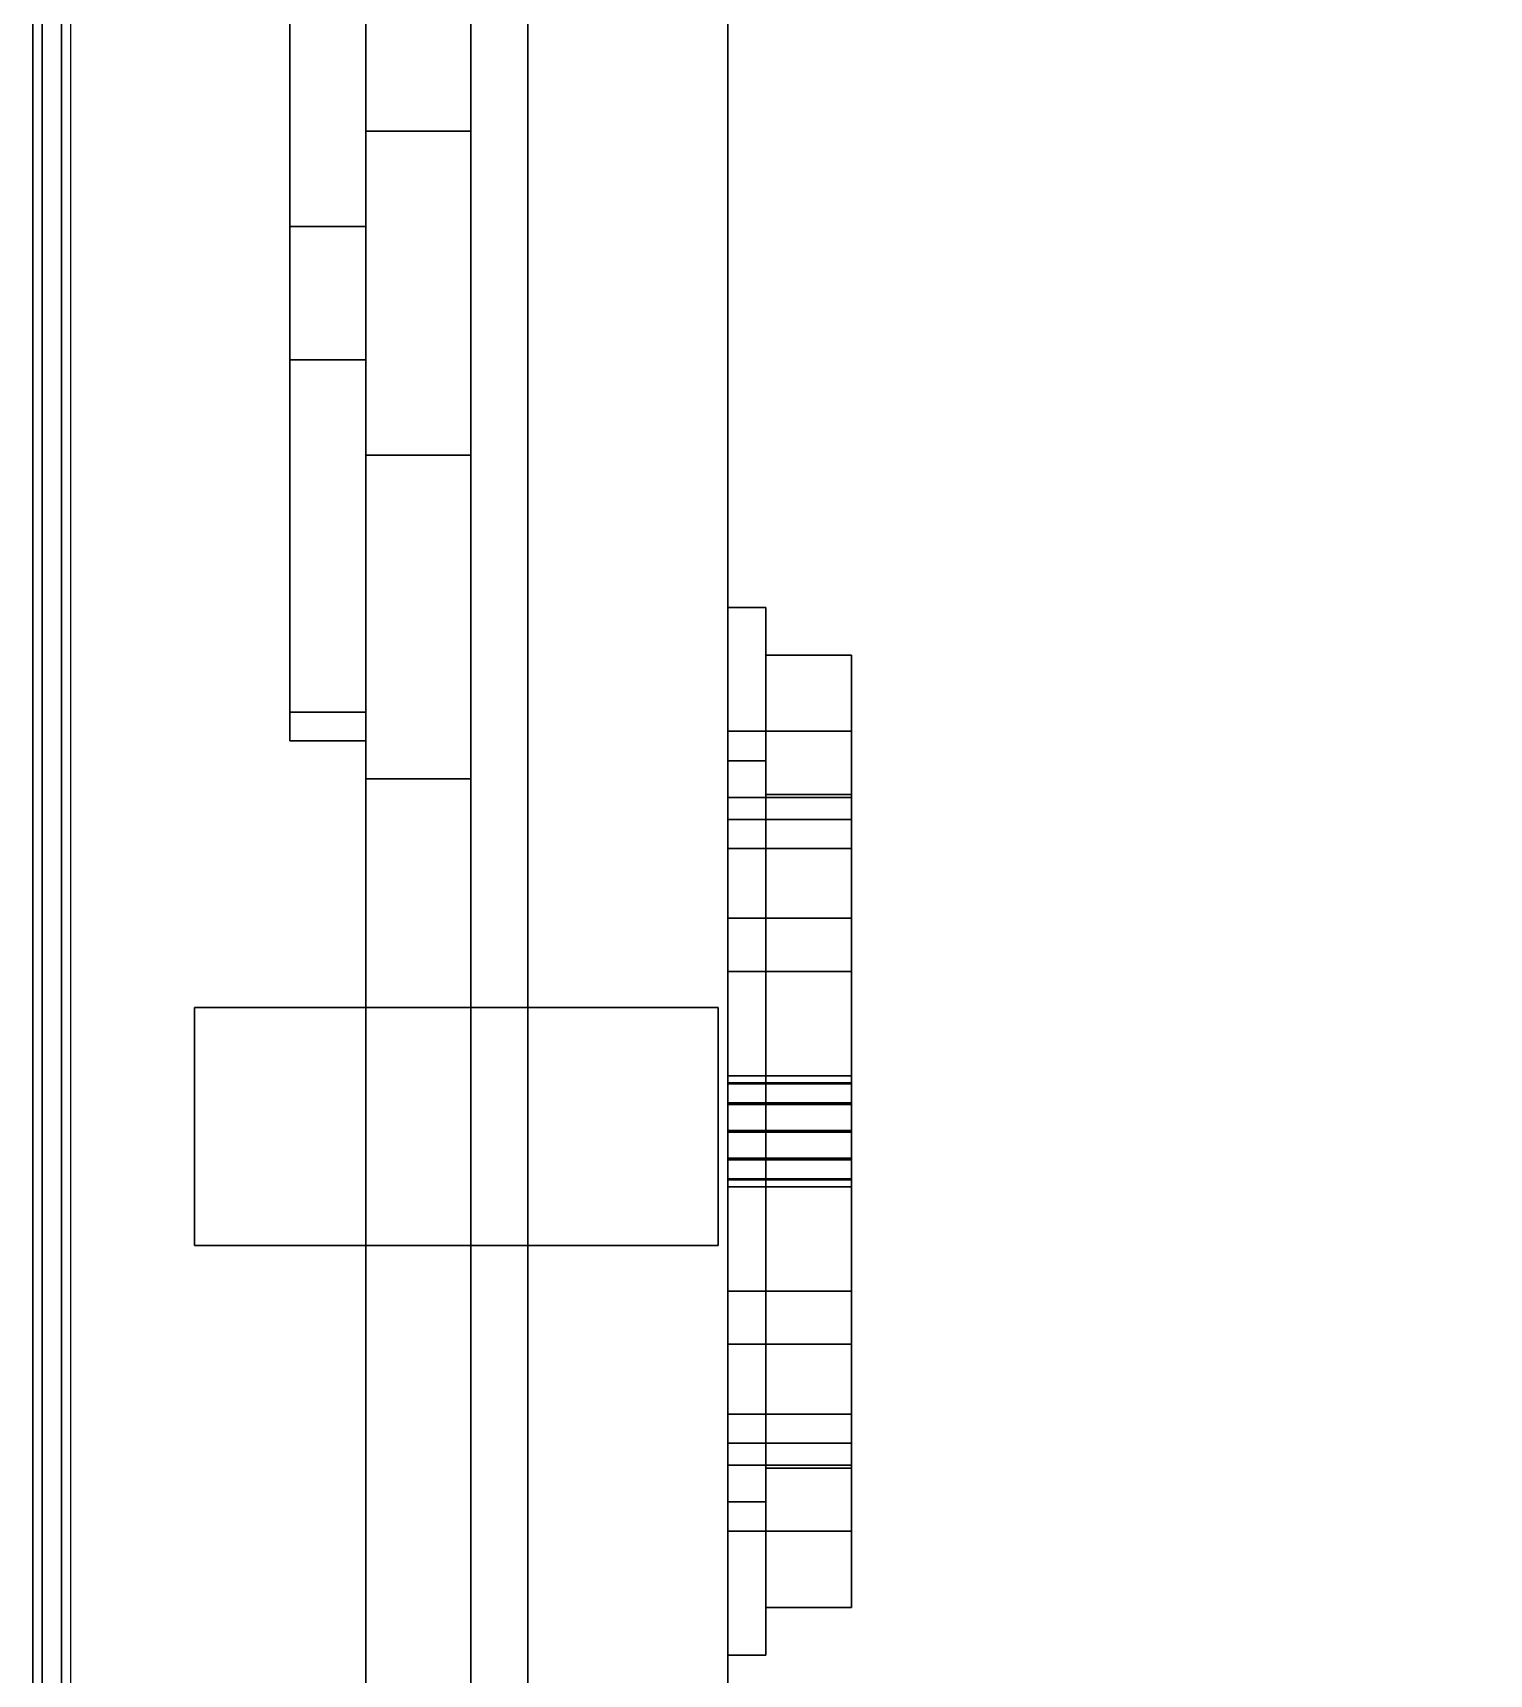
# Model space of a CAD drawing. Header units: millimetres. Extents: x -1.6 to 3, y -8.4 to 20.4.
# Drawn here: x -1.53 to 0, y -5.53 to -3.807 of the extents above; entities that cross this region are included whole.
import ezdxf

# ---------------------------------------------------------------- set-up
doc = ezdxf.new("R2010")
doc.units = ezdxf.units.MM
doc.layers.add('wheels', color=2, linetype='Continuous')

msp = doc.modelspace()

# ---------------------------------------------------------------- linework, layer by layer
for points in [[(-1.01, -1.889999999999997, 1.19), (-1.01, -1.889999999999997, 1.08), (-1.010000000000001, -7.689999999999999, 1.08), (-1.010000000000001, -7.689999999999999, 1.19)], [(1.009999999999999, -7.689999999999999, 1.19), (1.01, -1.889999999999997, 1.19), (-1.01, -1.889999999999997, 1.19), (-1.010000000000001, -7.689999999999999, 1.19)], [(-1.010000000000001, -7.689999999999999, 1.08), (-1.01, -1.889999999999999, 1.08), (1.01, -1.889999999999999, 1.08), (1.009999999999999, -7.689999999999999, 1.08)], [(-0.8000000000000007, -6.079999999999998, 1.19), (-0.8000000000000005, -2.029999999999998, 1.19), (-0.8000000000000005, -2.029999999999998, 2.41), (-0.8000000000000007, -6.079999999999998, 2.41)], [(-1.500000000000001, -6.079999999999998, 1.19), (-1.5, -2.429999999999998, 1.19), (-1.01, -2.429999999999998, 1.19), (-1.010000000000001, -6.079999999999998, 1.19)], [(-0.8000000000000007, -6.079999999999998, 2.41), (-0.8000000000000003, -2.429999999999998, 2.41), (-1.5, -2.429999999999998, 2.41), (-1.500000000000001, -6.079999999999998, 2.41)], [(-1.5, -2.429999999999998, 2.41), (-1.5, -2.429999999999998, 1.19), (-1.500000000000001, -6.079999999999998, 1.19), (-1.500000000000001, -6.079999999999998, 2.41)], [(-1.180000000000001, -6.939999999999999, 0.46), (-1.180000000000001, -2.539999999999999, 0.46), (-1.18, -2.899999999999999, 0.3299999999999998), (-1.180000000000001, -6.849999999999999, 0.3299999999999998)], [(-1.070000000000001, -6.849999999999999, 0.3299999999999998), (-1.070000000000001, -2.899999999999999, 0.3299999999999998), (-1.070000000000001, -2.539999999999999, 0.46), (-1.070000000000001, -6.939999999999999, 0.46)], [(-1.53, -2.839999999999998, 2.82), (-1.500000000000001, -2.839999999999998, 2.41), (-1.500000000000002, -7.189999999999999, 2.41), (-1.530000000000001, -7.189999999999999, 2.82)], [(-1.52, -2.839999999999998, 2.82), (-1.53, -2.839999999999998, 2.82), (-1.530000000000001, -7.189999999999999, 2.82), (-1.520000000000001, -7.189999999999999, 2.82)], [(-1.520000000000001, -7.189999999999999, 2.82), (-1.490000000000002, -7.189999999999999, 2.41), (-1.490000000000002, -2.839999999999998, 2.41), (-1.52, -2.839999999999998, 2.82)], [(-1.180000000000001, -6.849999999999999, 0.3299999999999998), (-1.18, -2.899999999999999, 0.3299999999999998), (-1.070000000000001, -2.899999999999999, 0.3299999999999998), (-1.070000000000001, -6.849999999999999, 0.3299999999999998)], [(-1.070000000000001, -3.569999999999999, 0.46), (-1.180000000000001, -3.569999999999999, 0.46), (-1.180000000000001, -3.909999999999998, 0.46), (-1.070000000000001, -3.909999999999998, 0.46)], [(-1.180000000000001, -3.909999999999998, 0.7599999999999998), (-1.180000000000001, -3.569999999999999, 0.7599999999999998), (-1.070000000000001, -3.569999999999999, 0.7599999999999998), (-1.070000000000001, -3.909999999999998, 0.7599999999999998)], [(-1.180000000000001, -7.689999999999999, 1.08), (-1.180000000000001, -3.569999999999999, 1.08), (-1.180000000000001, -3.569999999999999, 0.7599999999999998), (-1.180000000000001, -7.689999999999999, 0.7599999999999998)], [(-1.070000000000001, -7.689999999999999, 0.7599999999999998), (-1.070000000000001, -3.569999999999999, 0.7599999999999998), (-1.070000000000001, -3.569999999999999, 1.08), (-1.070000000000001, -7.689999999999999, 1.08)], [(-1.26, -3.639999999999999, 0.66), (-1.26, -4.009999999999998, 0.71), (-1.18, -4.009999999999998, 0.71), (-1.18, -3.639999999999999, 0.66)], [(-1.26, -3.639999999999999, 0.6), (-1.26, -4.009999999999998, 0.56), (-1.26, -4.009999999999998, 0.71), (-1.26, -3.639999999999999, 0.66)], [(-1.18, -3.639999999999999, 0.6), (-1.18, -4.009999999999998, 0.56), (-1.26, -4.009999999999998, 0.56), (-1.26, -3.639999999999999, 0.6)], [(-1.180000000000001, -4.249999999999998, 0.76), (-1.180000000000001, -3.909999999999998, 0.76), (-1.180000000000001, -3.909999999999998, 0.4599999999999997), (-1.180000000000001, -4.249999999999998, 0.4599999999999997)], [(-1.070000000000001, -3.909999999999998, 0.4599999999999997), (-1.180000000000001, -3.909999999999998, 0.4599999999999997), (-1.180000000000001, -3.909999999999998, 0.76), (-1.070000000000001, -3.909999999999998, 0.76)], [(-1.070000000000001, -4.249999999999998, 0.4599999999999997), (-1.070000000000001, -3.909999999999998, 0.4599999999999997), (-1.070000000000001, -3.909999999999998, 0.76), (-1.070000000000001, -4.249999999999998, 0.76)], [(-1.26, -4.009999999999998, 0.53), (-1.26, -4.149999999999999, 0.53), (-1.26, -4.149999999999999, 0.73), (-1.26, -4.009999999999998, 0.73)], [(-1.18, -4.009999999999998, 0.81), (-1.18, -4.009999999999998, 0.4399999999999999), (-1.26, -4.009999999999998, 0.53), (-1.26, -4.009999999999998, 0.73)], [(-1.18, -4.009999999999998, 0.4399999999999999), (-1.18, -4.149999999999999, 0.4399999999999999), (-1.26, -4.149999999999999, 0.53), (-1.26, -4.009999999999998, 0.53)], [(-1.26, -4.009999999999998, 0.73), (-1.26, -4.149999999999999, 0.73), (-1.18, -4.149999999999999, 0.81), (-1.18, -4.009999999999998, 0.81)], [(-1.260000000000001, -4.149999999999999, 0.71), (-1.260000000000001, -4.149999999999999, 0.56), (-1.260000000000001, -4.52, 0.6), (-1.260000000000001, -4.52, 0.66)], [(-1.180000000000001, -4.52, 0.66), (-1.180000000000001, -4.149999999999999, 0.71), (-1.260000000000001, -4.149999999999999, 0.71), (-1.260000000000001, -4.52, 0.66)], [(-1.260000000000001, -4.52, 0.6), (-1.260000000000001, -4.149999999999999, 0.56), (-1.180000000000001, -4.149999999999999, 0.56), (-1.180000000000001, -4.52, 0.6)], [(-1.26, -4.149999999999999, 0.73), (-1.26, -4.149999999999999, 0.53), (-1.18, -4.149999999999999, 0.4399999999999999), (-1.18, -4.149999999999999, 0.81)], [(-1.070000000000001, -4.249999999999998, 0.76), (-1.180000000000001, -4.249999999999998, 0.76), (-1.180000000000001, -4.249999999999998, 0.4599999999999997), (-1.070000000000001, -4.249999999999998, 0.4599999999999997)], [(-1.070000000000001, -4.249999999999998, 0.46), (-1.180000000000001, -4.249999999999998, 0.46), (-1.180000000000001, -4.589999999999998, 0.46), (-1.070000000000001, -4.589999999999998, 0.46)], [(-1.180000000000001, -4.589999999999998, 0.7599999999999998), (-1.180000000000001, -4.249999999999998, 0.7599999999999998), (-1.070000000000001, -4.249999999999998, 0.7599999999999998), (-1.070000000000001, -4.589999999999998, 0.7599999999999998)], [(-1.260000000000001, -4.52, 0.66), (-1.260000000000001, -4.52, 0.6), (-1.260000000000002, -4.549999999999999, 0.61), (-1.260000000000002, -4.549999999999999, 0.64)], [(-1.180000000000001, -4.549999999999999, 0.64), (-1.180000000000001, -4.52, 0.66), (-1.260000000000001, -4.52, 0.66), (-1.260000000000002, -4.549999999999999, 0.64)], [(-1.260000000000002, -4.549999999999999, 0.61), (-1.260000000000001, -4.52, 0.6), (-1.180000000000001, -4.52, 0.6), (-1.180000000000001, -4.549999999999999, 0.61)], [(-1.260000000000002, -4.549999999999999, 0.64), (-1.260000000000002, -4.549999999999999, 0.61), (-1.180000000000001, -4.549999999999999, 0.61), (-1.180000000000001, -4.549999999999999, 0.64)], [(-1.070000000000001, -4.589999999999998, 0.4599999999999997), (-1.180000000000001, -4.589999999999998, 0.4599999999999997), (-1.180000000000001, -4.589999999999998, 0.76), (-1.070000000000001, -4.589999999999998, 0.76)], [(-1.180000000000001, -5.549999999999999, 0.76), (-1.180000000000001, -4.589999999999998, 0.76), (-1.180000000000001, -4.589999999999998, 0.4599999999999997), (-1.180000000000001, -5.549999999999999, 0.4599999999999997)], [(-1.070000000000001, -5.549999999999999, 0.4599999999999997), (-1.070000000000001, -4.589999999999998, 0.4599999999999997), (-1.070000000000001, -4.589999999999998, 0.76), (-1.070000000000001, -5.549999999999999, 0.76)], [(-0.8100000000000008, -4.829999999999998, 0.68), (-0.8100000000000008, -4.829999999999998, 0.37), (-1.360000000000001, -4.829999999999998, 0.37), (-1.360000000000001, -4.829999999999998, 0.68)], [(-1.360000000000001, -5.079999999999998, 0.37), (-1.360000000000001, -4.829999999999998, 0.37), (-0.8100000000000008, -4.829999999999998, 0.37), (-0.8100000000000008, -5.079999999999998, 0.37)], [(-0.8100000000000008, -5.079999999999998, 0.68), (-0.8100000000000008, -4.829999999999998, 0.68), (-1.360000000000001, -4.829999999999998, 0.68), (-1.360000000000001, -5.079999999999998, 0.68)], [(-1.360000000000001, -5.079999999999998, 0.68), (-1.360000000000001, -4.829999999999998, 0.68), (-1.360000000000001, -4.829999999999998, 0.37), (-1.360000000000001, -5.079999999999998, 0.37)], [(-1.360000000000001, -5.079999999999998, 0.68), (-1.360000000000001, -5.079999999999998, 0.37), (-0.8100000000000008, -5.079999999999998, 0.37), (-0.8100000000000008, -5.079999999999998, 0.68)]]:
    msp.add_3dface(points)
at = {"layer": 'wheels'}
for points in [[(-0.8000000000000008, -4.571091270347397, 0.1410912703473988), (-0.8000000000000008, -4.409999999999998, 0.53), (-0.7600000000000008, -4.409999999999998, 0.53), (-0.7600000000000008, -4.571091270347397, 0.1410912703473988)], [(-0.8000000000000008, -4.66301515190165, 0.2330151519016503), (-0.8000000000000008, -4.539999999999999, 0.5300000000000002), (-0.8000000000000008, -4.409999999999998, 0.5300000000000002), (-0.8000000000000008, -4.571091270347399, 0.141091270347399)], [(-0.8000000000000008, -4.409999999999998, 0.53), (-0.8000000000000008, -4.571091270347397, 0.9189087296526012), (-0.7600000000000008, -4.571091270347397, 0.9189087296526012), (-0.7600000000000008, -4.409999999999998, 0.53)], [(-0.8000000000000008, -4.539999999999999, 0.5299999999999994), (-0.8000000000000008, -4.663015151901648, 0.8269848480983502), (-0.8000000000000008, -4.571091270347397, 0.9189087296526006), (-0.8000000000000008, -4.409999999999998, 0.5299999999999994)], [(-0.7600000000000008, -4.571091270347399, 0.141091270347399), (-0.7600000000000008, -4.409999999999998, 0.5300000000000002), (-0.7600000000000008, -4.459999999999999, 0.5300000000000002), (-0.7600000000000008, -4.606446609406724, 0.1764466094067263)], [(-0.7600000000000008, -4.409999999999998, 0.5299999999999994), (-0.7600000000000008, -4.571091270347397, 0.9189087296526006), (-0.7600000000000008, -4.606446609406724, 0.8835533905932733), (-0.7600000000000008, -4.459999999999999, 0.5299999999999994)], [(-0.7600000000000008, -4.606446609406724, 0.1764466094067262), (-0.7600000000000008, -4.459999999999997, 0.53), (-0.6700000000000008, -4.459999999999997, 0.53), (-0.6700000000000008, -4.606446609406724, 0.1764466094067262)], [(-0.7600000000000008, -4.459999999999997, 0.53), (-0.7600000000000008, -4.606446609406724, 0.8835533905932738), (-0.6700000000000008, -4.606446609406724, 0.8835533905932738), (-0.6700000000000008, -4.459999999999997, 0.53)], [(-0.6700000000000008, -4.606446609406724, 0.1764466094067263), (-0.6700000000000008, -4.459999999999999, 0.5300000000000002), (-0.6700000000000008, -4.539999999999999, 0.5300000000000002), (-0.6700000000000008, -4.66301515190165, 0.2330151519016503)], [(-0.6700000000000008, -4.459999999999999, 0.5299999999999994), (-0.6700000000000008, -4.606446609406724, 0.8835533905932733), (-0.6700000000000008, -4.663015151901648, 0.8269848480983502), (-0.6700000000000008, -4.539999999999999, 0.5299999999999994)], [(-0.8000000000000008, -4.539999999999999, 0.53), (-0.8000000000000008, -4.663015151901648, 0.2330151519016501), (-0.6700000000000008, -4.663015151901648, 0.2330151519016501), (-0.6700000000000008, -4.539999999999999, 0.53)], [(-0.8000000000000008, -4.909999999999998, 0.5), (-0.8000000000000008, -4.539999999999999, 0.5), (-0.6700000000000008, -4.539999999999999, 0.5), (-0.6700000000000008, -4.909999999999998, 0.5)], [(-0.8000000000000008, -4.909999999999998, 0.5599999999999996), (-0.8000000000000008, -4.539999999999999, 0.5599999999999996), (-0.8000000000000008, -4.539999999999999, 0.5), (-0.8000000000000008, -4.909999999999998, 0.5)], [(-0.6700000000000008, -4.909999999999998, 0.5599999999999996), (-0.6700000000000008, -4.539999999999999, 0.5599999999999996), (-0.8000000000000008, -4.539999999999999, 0.5599999999999996), (-0.8000000000000008, -4.909999999999998, 0.5599999999999996)], [(-0.8000000000000008, -4.663015151901648, 0.8269848480983499), (-0.8000000000000008, -4.539999999999999, 0.53), (-0.6700000000000008, -4.539999999999999, 0.53), (-0.6700000000000008, -4.663015151901648, 0.8269848480983499)], [(-0.6700000000000008, -4.539999999999999, 0.5), (-0.6700000000000008, -4.539999999999999, 0.5599999999999996), (-0.6700000000000008, -4.909999999999998, 0.5599999999999996), (-0.6700000000000008, -4.909999999999998, 0.5)], [(-0.8000000000000008, -4.959999999999997, -0.02000000000000002), (-0.8000000000000008, -4.571091270347397, 0.1410912703473988), (-0.7600000000000008, -4.571091270347397, 0.1410912703473988), (-0.7600000000000008, -4.959999999999997, -0.02000000000000002)], [(-0.8000000000000008, -4.959999999999997, 0.1100000000000003), (-0.8000000000000008, -4.663015151901648, 0.2330151519016499), (-0.8000000000000008, -4.571091270347397, 0.1410912703473985), (-0.8000000000000008, -4.959999999999997, -0.02000000000000002)], [(-0.8000000000000008, -4.571091270347397, 0.9189087296526012), (-0.8000000000000008, -4.959999999999997, 1.08), (-0.7600000000000008, -4.959999999999997, 1.08), (-0.7600000000000008, -4.571091270347397, 0.9189087296526012)], [(-0.8000000000000008, -4.663015151901648, 0.8269848480983499), (-0.8000000000000008, -4.959999999999997, 0.95), (-0.8000000000000008, -4.959999999999997, 1.08), (-0.8000000000000008, -4.571091270347397, 0.9189087296526012)], [(-0.7600000000000008, -4.959999999999997, -0.02000000000000002), (-0.7600000000000008, -4.571091270347397, 0.1410912703473985), (-0.7600000000000008, -4.606446609406724, 0.1764466094067263), (-0.7600000000000008, -4.959999999999997, 0.03000000000000025)], [(-0.7600000000000008, -4.571091270347397, 0.9189087296526012), (-0.7600000000000008, -4.959999999999997, 1.08), (-0.7600000000000008, -4.959999999999997, 1.03), (-0.7600000000000008, -4.606446609406724, 0.8835533905932738)], [(-0.8000000000000008, -4.901698729810777, 0.5309807621135318), (-0.8000000000000008, -4.609477406671175, 0.3622667025359338), (-0.8000000000000008, -4.632636542228234, 0.3063556033812461), (-0.8000000000000008, -4.931698729810776, 0.4790192378864662)], [(-0.6700000000000008, -4.901698729810777, 0.5309807621135318), (-0.6700000000000008, -4.609477406671175, 0.3622667025359338), (-0.8000000000000008, -4.609477406671175, 0.3622667025359338), (-0.8000000000000008, -4.901698729810777, 0.5309807621135318)], [(-0.8000000000000008, -4.901698729810775, 0.529019237886466), (-0.8000000000000008, -4.609477406671175, 0.697733297464064), (-0.6700000000000008, -4.609477406671175, 0.697733297464064), (-0.6700000000000008, -4.901698729810775, 0.529019237886466)], [(-0.8000000000000008, -4.931698729810776, 0.5809807621135326), (-0.8000000000000008, -4.632636542228234, 0.7536443966187522), (-0.8000000000000008, -4.609477406671175, 0.697733297464064), (-0.8000000000000008, -4.901698729810775, 0.529019237886466)], [(-0.7600000000000008, -4.959999999999997, 0.03000000000000003), (-0.7600000000000008, -4.606446609406724, 0.1764466094067262), (-0.6700000000000008, -4.606446609406724, 0.1764466094067262), (-0.6700000000000008, -4.959999999999997, 0.03000000000000003)], [(-0.7600000000000008, -4.606446609406724, 0.8835533905932738), (-0.7600000000000008, -4.959999999999997, 1.03), (-0.6700000000000008, -4.959999999999997, 1.03), (-0.6700000000000008, -4.606446609406724, 0.8835533905932738)], [(-0.6700000000000008, -4.959999999999997, 0.03000000000000025), (-0.6700000000000008, -4.606446609406724, 0.1764466094067263), (-0.6700000000000008, -4.663015151901648, 0.2330151519016499), (-0.6700000000000008, -4.959999999999997, 0.1100000000000003)], [(-0.6700000000000008, -4.606446609406724, 0.8835533905932738), (-0.6700000000000008, -4.959999999999997, 1.03), (-0.6700000000000008, -4.959999999999997, 0.95), (-0.6700000000000008, -4.663015151901648, 0.8269848480983499)], [(-0.6700000000000008, -4.632636542228234, 0.3063556033812461), (-0.6700000000000008, -4.609477406671175, 0.3622667025359338), (-0.6700000000000008, -4.901698729810777, 0.5309807621135318), (-0.6700000000000008, -4.931698729810776, 0.4790192378864662)], [(-0.6700000000000008, -4.609477406671175, 0.697733297464064), (-0.6700000000000008, -4.632636542228234, 0.7536443966187522), (-0.6700000000000008, -4.931698729810776, 0.5809807621135326), (-0.6700000000000008, -4.901698729810775, 0.529019237886466)], [(-0.8000000000000008, -4.931698729810776, 0.4790192378864662), (-0.8000000000000008, -4.632636542228234, 0.3063556033812461), (-0.6700000000000008, -4.632636542228234, 0.3063556033812461), (-0.6700000000000008, -4.931698729810776, 0.4790192378864662)], [(-0.6700000000000008, -4.931698729810776, 0.5809807621135326), (-0.6700000000000008, -4.632636542228234, 0.7536443966187522), (-0.8000000000000008, -4.632636542228234, 0.7536443966187522), (-0.8000000000000008, -4.931698729810776, 0.5809807621135326)], [(-0.8000000000000008, -4.663015151901648, 0.2330151519016501), (-0.8000000000000008, -4.959999999999997, 0.1099999999999999), (-0.6700000000000008, -4.959999999999997, 0.1099999999999999), (-0.6700000000000008, -4.663015151901648, 0.2330151519016501)], [(-0.8000000000000008, -4.959999999999997, 0.95), (-0.8000000000000008, -4.663015151901648, 0.8269848480983499), (-0.6700000000000008, -4.663015151901648, 0.8269848480983499), (-0.6700000000000008, -4.959999999999997, 0.95)], [(-0.6700000000000008, -4.909019237886465, 0.501698729810778), (-0.6700000000000008, -4.736355603381245, 0.2026365422282349), (-0.8000000000000008, -4.736355603381245, 0.2026365422282349), (-0.8000000000000008, -4.909019237886465, 0.501698729810778)], [(-0.8000000000000008, -4.909019237886465, 0.501698729810778), (-0.8000000000000008, -4.736355603381245, 0.2026365422282349), (-0.8000000000000008, -4.792266702535933, 0.1794774066711761), (-0.8000000000000008, -4.960980762113532, 0.4716987298107782)], [(-0.8000000000000008, -4.909019237886465, 0.5583012701892218), (-0.8000000000000008, -4.736355603381245, 0.8573634577717648), (-0.6700000000000008, -4.736355603381245, 0.8573634577717648), (-0.6700000000000008, -4.909019237886465, 0.5583012701892218)], [(-0.8000000000000008, -4.960980762113531, 0.5883012701892216), (-0.8000000000000008, -4.792266702535933, 0.8805225933288232), (-0.8000000000000008, -4.736355603381245, 0.8573634577717648), (-0.8000000000000008, -4.909019237886465, 0.5583012701892218)], [(-0.6700000000000008, -4.792266702535933, 0.1794774066711761), (-0.6700000000000008, -4.736355603381245, 0.2026365422282349), (-0.6700000000000008, -4.909019237886465, 0.501698729810778), (-0.6700000000000008, -4.960980762113532, 0.4716987298107782)], [(-0.6700000000000008, -4.736355603381245, 0.8573634577717648), (-0.6700000000000008, -4.792266702535933, 0.8805225933288232), (-0.6700000000000008, -4.960980762113531, 0.5883012701892216), (-0.6700000000000008, -4.909019237886465, 0.5583012701892218)], [(-0.8000000000000008, -4.960980762113532, 0.4716987298107782), (-0.8000000000000008, -4.792266702535933, 0.1794774066711761), (-0.6700000000000008, -4.792266702535933, 0.1794774066711761), (-0.6700000000000008, -4.960980762113532, 0.4716987298107782)], [(-0.6700000000000008, -4.960980762113531, 0.5883012701892216), (-0.6700000000000008, -4.792266702535933, 0.8805225933288232), (-0.8000000000000008, -4.792266702535933, 0.8805225933288232), (-0.8000000000000008, -4.960980762113531, 0.5883012701892216)], [(-0.8000000000000008, -4.93, 0.48), (-0.8000000000000008, -4.93, 0.1100000000000001), (-0.8000000000000008, -4.989999999999998, 0.1100000000000001), (-0.8000000000000008, -4.989999999999998, 0.48)], [(-0.6700000000000008, -4.93, 0.48), (-0.6700000000000008, -4.93, 0.1100000000000001), (-0.8000000000000008, -4.93, 0.1100000000000001), (-0.8000000000000008, -4.93, 0.48)], [(-0.8000000000000008, -4.929999999999998, 0.5800000000000001), (-0.8000000000000008, -4.929999999999998, 0.95), (-0.6700000000000008, -4.929999999999998, 0.95), (-0.6700000000000008, -4.929999999999998, 0.5800000000000001)], [(-0.8000000000000008, -4.989999999999998, 0.5800000000000001), (-0.8000000000000008, -4.989999999999998, 0.95), (-0.8000000000000008, -4.929999999999998, 0.95), (-0.8000000000000008, -4.929999999999998, 0.5800000000000001)], [(-0.6700000000000008, -4.989999999999998, 0.1100000000000001), (-0.6700000000000008, -4.93, 0.1100000000000001), (-0.6700000000000008, -4.93, 0.48), (-0.6700000000000008, -4.989999999999998, 0.48)], [(-0.6700000000000008, -4.929999999999998, 0.95), (-0.6700000000000008, -4.989999999999998, 0.95), (-0.6700000000000008, -4.989999999999998, 0.5800000000000001), (-0.6700000000000008, -4.929999999999998, 0.5800000000000001)], [(-0.6700000000000008, -4.959019237886466, 0.4716987298107784), (-0.6700000000000008, -5.127733297464063, 0.1794774066711764), (-0.8000000000000008, -5.127733297464063, 0.1794774066711764), (-0.8000000000000008, -4.959019237886466, 0.4716987298107784)], [(-0.8000000000000008, -4.959019237886466, 0.4716987298107784), (-0.8000000000000008, -5.127733297464063, 0.1794774066711764), (-0.8000000000000008, -5.18364439661875, 0.2026365422282348), (-0.8000000000000008, -5.010980762113531, 0.5016987298107782)], [(-0.8000000000000008, -4.959019237886466, 0.5883012701892216), (-0.8000000000000008, -5.127733297464063, 0.8805225933288237), (-0.6700000000000008, -5.127733297464063, 0.8805225933288237), (-0.6700000000000008, -4.959019237886466, 0.5883012701892216)], [(-0.8000000000000008, -5.010980762113531, 0.5583012701892223), (-0.8000000000000008, -5.18364439661875, 0.8573634577717653), (-0.8000000000000008, -5.127733297464063, 0.8805225933288237), (-0.8000000000000008, -4.959019237886466, 0.5883012701892216)], [(-0.8000000000000008, -4.959999999999997, 0.1099999999999999), (-0.8000000000000009, -5.256984848098348, 0.23301515190165), (-0.6700000000000009, -5.256984848098348, 0.23301515190165), (-0.6700000000000008, -4.959999999999997, 0.1099999999999999)], [(-0.8000000000000009, -5.348908729652599, 0.141091270347399), (-0.8000000000000008, -4.959999999999997, -0.02000000000000002), (-0.7600000000000008, -4.959999999999997, -0.02000000000000002), (-0.7600000000000009, -5.348908729652599, 0.141091270347399)], [(-0.8000000000000009, -5.256984848098348, 0.2330151519016502), (-0.8000000000000008, -4.959999999999999, 0.1100000000000001), (-0.8000000000000008, -4.959999999999999, -0.02000000000000002), (-0.8000000000000009, -5.348908729652599, 0.1410912703473991)], [(-0.8000000000000009, -5.256984848098348, 0.8269848480983499), (-0.8000000000000008, -4.959999999999997, 0.95), (-0.6700000000000008, -4.959999999999997, 0.95), (-0.6700000000000009, -5.256984848098348, 0.8269848480983499)], [(-0.8000000000000008, -4.959999999999997, 1.08), (-0.8000000000000009, -5.348908729652599, 0.9189087296526013), (-0.7600000000000009, -5.348908729652599, 0.9189087296526013), (-0.7600000000000008, -4.959999999999997, 1.08)], [(-0.8000000000000008, -4.959999999999997, 0.9500000000000002), (-0.8000000000000009, -5.256984848098348, 0.8269848480983502), (-0.8000000000000009, -5.348908729652599, 0.9189087296526015), (-0.8000000000000008, -4.959999999999997, 1.080000000000001)], [(-0.7600000000000009, -5.313553390593272, 0.1764466094067263), (-0.7600000000000008, -4.959999999999997, 0.03000000000000003), (-0.6700000000000008, -4.959999999999997, 0.03000000000000003), (-0.6700000000000009, -5.313553390593272, 0.1764466094067263)], [(-0.7600000000000009, -5.348908729652599, 0.1410912703473991), (-0.7600000000000008, -4.959999999999999, -0.02000000000000002), (-0.7600000000000008, -4.959999999999999, 0.03000000000000003), (-0.7600000000000009, -5.313553390593274, 0.1764466094067265)], [(-0.7600000000000008, -4.959999999999997, 1.03), (-0.7600000000000009, -5.313553390593272, 0.8835533905932738), (-0.6700000000000009, -5.313553390593272, 0.8835533905932738), (-0.6700000000000008, -4.959999999999997, 1.03)], [(-0.7600000000000008, -4.959999999999997, 1.080000000000001), (-0.7600000000000009, -5.348908729652599, 0.9189087296526015), (-0.7600000000000009, -5.313553390593272, 0.8835533905932742), (-0.7600000000000008, -4.959999999999997, 1.030000000000001)], [(-0.6700000000000008, -5.18364439661875, 0.2026365422282348), (-0.6700000000000008, -5.127733297464063, 0.1794774066711764), (-0.6700000000000008, -4.959019237886466, 0.4716987298107784), (-0.6700000000000008, -5.010980762113531, 0.5016987298107782)], [(-0.6700000000000008, -5.127733297464063, 0.8805225933288237), (-0.6700000000000008, -5.18364439661875, 0.8573634577717653), (-0.6700000000000008, -5.010980762113531, 0.5583012701892223), (-0.6700000000000008, -4.959019237886466, 0.5883012701892216)], [(-0.6700000000000009, -5.313553390593274, 0.1764466094067265), (-0.6700000000000008, -4.959999999999999, 0.03000000000000003), (-0.6700000000000008, -4.959999999999999, 0.1100000000000001), (-0.6700000000000009, -5.256984848098348, 0.2330151519016502)], [(-0.6700000000000008, -4.959999999999997, 1.030000000000001), (-0.6700000000000009, -5.313553390593272, 0.8835533905932742), (-0.6700000000000009, -5.256984848098348, 0.8269848480983502), (-0.6700000000000008, -4.959999999999997, 0.9500000000000002)], [(-0.8000000000000008, -4.98830127018922, 0.4790192378864688), (-0.8000000000000009, -5.287363457771765, 0.3063556033812487), (-0.8000000000000009, -5.310522593328823, 0.3622667025359364), (-0.8000000000000008, -5.01830127018922, 0.5309807621135345)], [(-0.6700000000000008, -4.98830127018922, 0.4790192378864688), (-0.6700000000000009, -5.287363457771765, 0.3063556033812487), (-0.8000000000000009, -5.287363457771765, 0.3063556033812487), (-0.8000000000000008, -4.98830127018922, 0.4790192378864688)], [(-0.8000000000000008, -4.98830127018922, 0.5809807621135334), (-0.8000000000000009, -5.287363457771763, 0.7536443966187536), (-0.6700000000000009, -5.287363457771763, 0.7536443966187536), (-0.6700000000000008, -4.98830127018922, 0.5809807621135334)], [(-0.8000000000000008, -5.01830127018922, 0.5290192378864669), (-0.8000000000000009, -5.310522593328821, 0.6977332974640651), (-0.8000000000000009, -5.287363457771763, 0.7536443966187536), (-0.8000000000000008, -4.98830127018922, 0.5809807621135334)], [(-0.8000000000000008, -4.989999999999998, 0.48), (-0.8000000000000008, -4.989999999999998, 0.1100000000000001), (-0.6700000000000008, -4.989999999999998, 0.1100000000000001), (-0.6700000000000008, -4.989999999999998, 0.48)], [(-0.6700000000000008, -4.989999999999998, 0.5800000000000001), (-0.6700000000000008, -4.989999999999998, 0.95), (-0.8000000000000008, -4.989999999999998, 0.95), (-0.8000000000000008, -4.989999999999998, 0.5800000000000001)], [(-0.6700000000000009, -5.310522593328823, 0.3622667025359364), (-0.6700000000000009, -5.287363457771765, 0.3063556033812487), (-0.6700000000000008, -4.98830127018922, 0.4790192378864688), (-0.6700000000000008, -5.01830127018922, 0.5309807621135345)], [(-0.6700000000000009, -5.287363457771763, 0.7536443966187536), (-0.6700000000000009, -5.310522593328821, 0.6977332974640651), (-0.6700000000000008, -5.01830127018922, 0.5290192378864669), (-0.6700000000000008, -4.98830127018922, 0.5809807621135334)], [(-0.8000000000000008, -5.009999999999998, 0.5600000000000005), (-0.8000000000000009, -5.379999999999999, 0.5600000000000005), (-0.6700000000000009, -5.379999999999999, 0.5600000000000005), (-0.6700000000000008, -5.009999999999998, 0.5600000000000005)], [(-0.8000000000000008, -5.009999999999998, 0.5000000000000009), (-0.8000000000000009, -5.379999999999999, 0.5000000000000009), (-0.8000000000000009, -5.379999999999999, 0.5600000000000005), (-0.8000000000000008, -5.009999999999998, 0.5600000000000005)], [(-0.6700000000000008, -5.009999999999998, 0.5000000000000009), (-0.6700000000000009, -5.379999999999999, 0.5000000000000009), (-0.8000000000000009, -5.379999999999999, 0.5000000000000009), (-0.8000000000000008, -5.009999999999998, 0.5000000000000009)], [(-0.8000000000000008, -5.010980762113531, 0.5016987298107782), (-0.8000000000000008, -5.18364439661875, 0.2026365422282348), (-0.6700000000000008, -5.18364439661875, 0.2026365422282348), (-0.6700000000000008, -5.010980762113531, 0.5016987298107782)], [(-0.6700000000000008, -5.010980762113531, 0.5583012701892223), (-0.6700000000000008, -5.18364439661875, 0.8573634577717653), (-0.8000000000000008, -5.18364439661875, 0.8573634577717653), (-0.8000000000000008, -5.010980762113531, 0.5583012701892223)], [(-0.6700000000000009, -5.379999999999999, 0.5600000000000005), (-0.6700000000000009, -5.379999999999999, 0.5000000000000009), (-0.6700000000000008, -5.009999999999998, 0.5000000000000009), (-0.6700000000000008, -5.009999999999998, 0.5600000000000005)], [(-0.8000000000000008, -5.01830127018922, 0.5309807621135345), (-0.8000000000000009, -5.310522593328823, 0.3622667025359364), (-0.6700000000000009, -5.310522593328823, 0.3622667025359364), (-0.6700000000000008, -5.01830127018922, 0.5309807621135345)], [(-0.6700000000000008, -5.01830127018922, 0.5290192378864669), (-0.6700000000000009, -5.310522593328821, 0.6977332974640651), (-0.8000000000000009, -5.310522593328821, 0.6977332974640651), (-0.8000000000000008, -5.01830127018922, 0.5290192378864669)], [(-0.8000000000000009, -5.256984848098348, 0.23301515190165), (-0.8000000000000009, -5.379999999999999, 0.53), (-0.6700000000000009, -5.379999999999999, 0.53), (-0.6700000000000009, -5.256984848098348, 0.23301515190165)], [(-0.8000000000000009, -5.379999999999999, 0.5299999999999998), (-0.8000000000000009, -5.256984848098348, 0.2330151519016503), (-0.8000000000000009, -5.348908729652599, 0.141091270347399), (-0.8000000000000009, -5.509999999999998, 0.5299999999999998)], [(-0.8000000000000009, -5.379999999999999, 0.53), (-0.8000000000000009, -5.256984848098348, 0.8269848480983499), (-0.6700000000000009, -5.256984848098348, 0.8269848480983499), (-0.6700000000000009, -5.379999999999999, 0.53)], [(-0.8000000000000009, -5.256984848098348, 0.8269848480983502), (-0.8000000000000009, -5.379999999999999, 0.5300000000000002), (-0.8000000000000009, -5.509999999999998, 0.5300000000000002), (-0.8000000000000009, -5.348908729652599, 0.9189087296526015)], [(-0.6700000000000009, -5.459999999999997, 0.5299999999999998), (-0.6700000000000009, -5.313553390593272, 0.1764466094067263), (-0.6700000000000009, -5.256984848098348, 0.2330151519016503), (-0.6700000000000009, -5.379999999999999, 0.5299999999999998)], [(-0.6700000000000009, -5.313553390593272, 0.8835533905932742), (-0.6700000000000009, -5.459999999999997, 0.5300000000000002), (-0.6700000000000009, -5.379999999999999, 0.5300000000000002), (-0.6700000000000009, -5.256984848098348, 0.8269848480983502)], [(-0.7600000000000009, -5.459999999999997, 0.5300000000000001), (-0.7600000000000009, -5.313553390593272, 0.1764466094067263), (-0.6700000000000009, -5.313553390593272, 0.1764466094067263), (-0.6700000000000009, -5.459999999999997, 0.5300000000000001)], [(-0.7600000000000009, -5.509999999999998, 0.5299999999999998), (-0.7600000000000009, -5.348908729652599, 0.141091270347399), (-0.7600000000000009, -5.313553390593272, 0.1764466094067263), (-0.7600000000000009, -5.459999999999997, 0.5299999999999998)], [(-0.7600000000000009, -5.313553390593272, 0.8835533905932738), (-0.7600000000000009, -5.459999999999997, 0.5300000000000001), (-0.6700000000000009, -5.459999999999997, 0.5300000000000001), (-0.6700000000000009, -5.313553390593272, 0.8835533905932738)], [(-0.7600000000000009, -5.348908729652599, 0.9189087296526015), (-0.7600000000000009, -5.509999999999998, 0.5300000000000002), (-0.7600000000000009, -5.459999999999997, 0.5300000000000002), (-0.7600000000000009, -5.313553390593272, 0.8835533905932742)], [(-0.8000000000000009, -5.509999999999998, 0.5300000000000001), (-0.8000000000000009, -5.348908729652599, 0.141091270347399), (-0.7600000000000009, -5.348908729652599, 0.141091270347399), (-0.7600000000000009, -5.509999999999998, 0.5300000000000001)], [(-0.8000000000000009, -5.348908729652599, 0.9189087296526013), (-0.8000000000000009, -5.509999999999998, 0.5300000000000001), (-0.7600000000000009, -5.509999999999998, 0.5300000000000001), (-0.7600000000000009, -5.348908729652599, 0.9189087296526013)]]:
    msp.add_3dface(points, dxfattribs=at)

doc.saveas('drawing.dxf')
